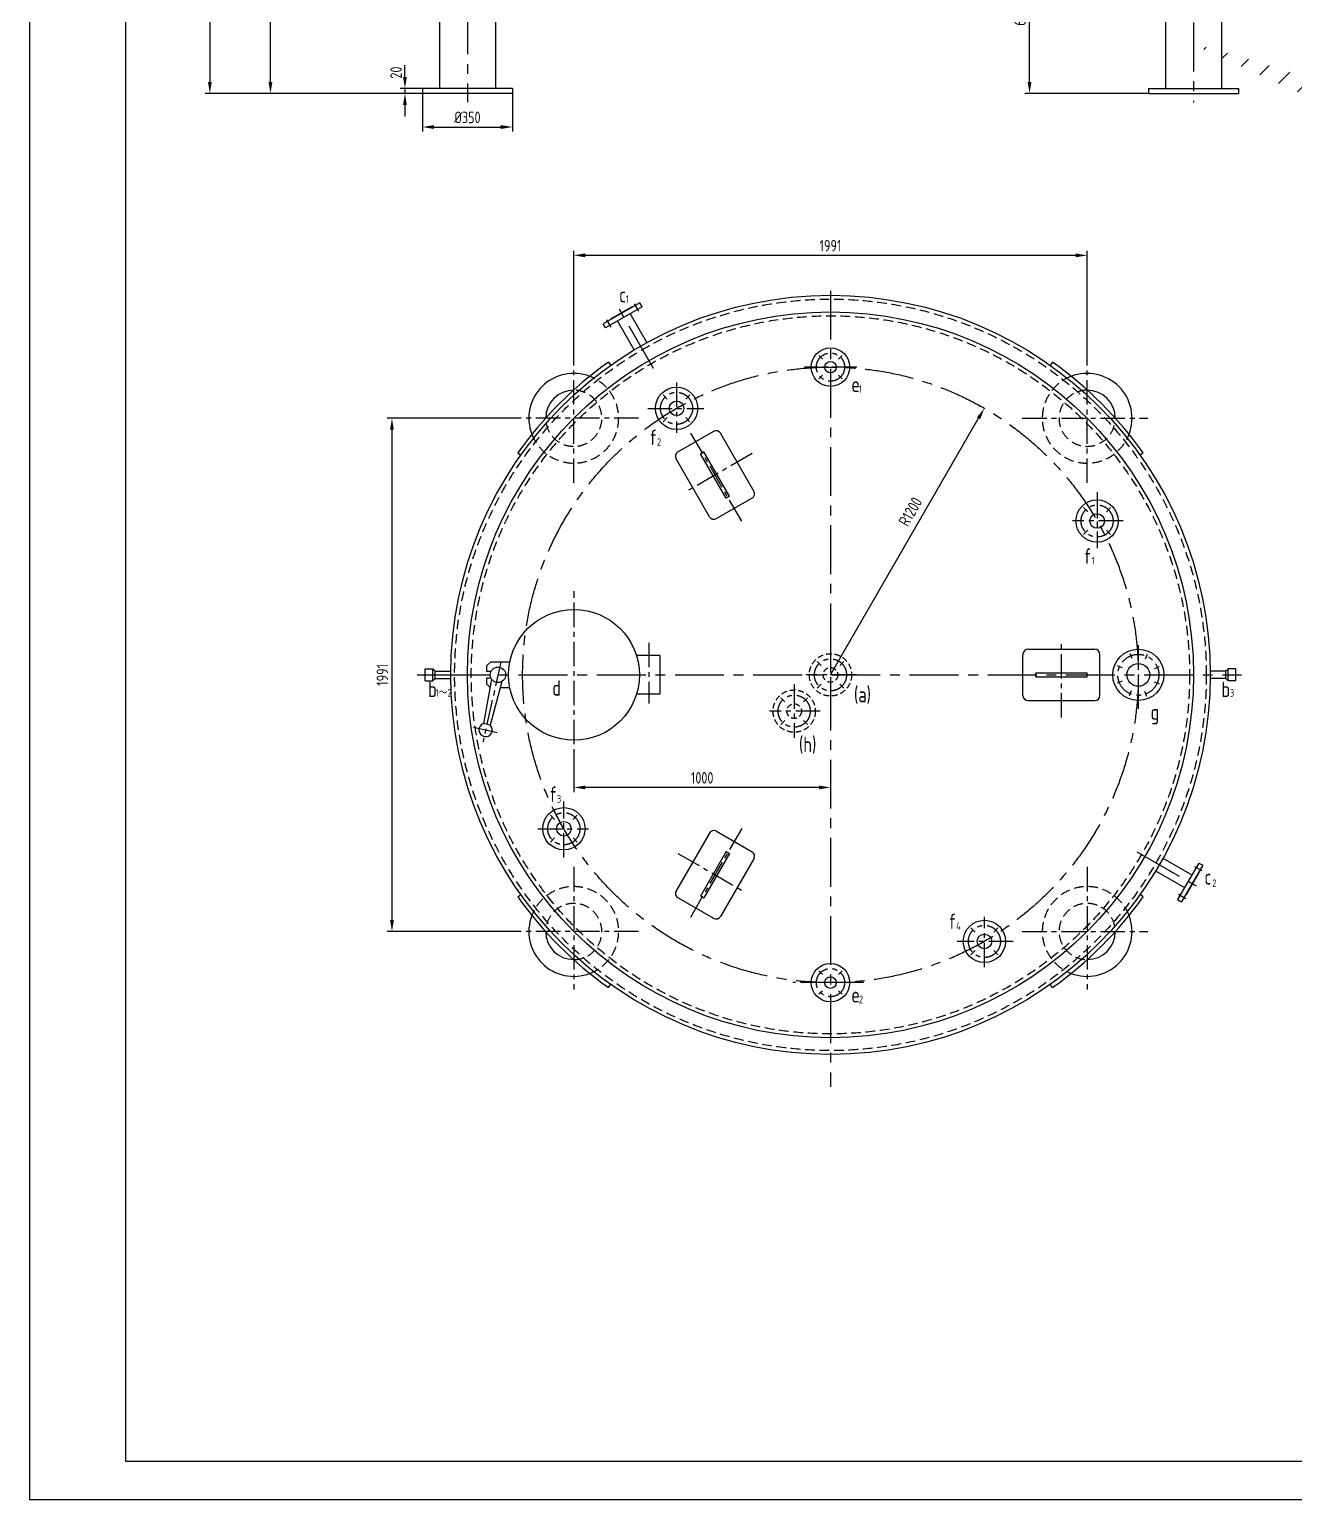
# Model space of a CAD drawing. Extents: x 104028 to 129789, y -4623 to 7992.
# Drawn here: x 120879 to 125810, y -4623 to 1110 of the extents above; entities that cross this region are included whole.
import ezdxf

# ---------------------------------------------------------------- set-up
doc = ezdxf.new("R2010")
doc.units = 0
doc.header["$LTSCALE"] = 3
doc.header["$MEASUREMENT"] = 0
doc.linetypes.add('CENTER', pattern=[50.8, 31.75, -6.35, 6.35, -6.35])
doc.linetypes.add('HIDDEN', pattern=[0.375, 0.25, -0.125])
doc.layers.get('0').update_dxf_attribs({"linetype": 'CONTINUOUS'})
doc.layers.get('DEFPOINTS').update_dxf_attribs({"linetype": 'CONTINUOUS'})
for name, color, linetype in [('HIDDEN', 7, 'HIDDEN'), ('LAYERAXIS', 1, 'CENTER'), ('MAINLINE', 3, 'CONTINUOUS'), ('实线', 3, 'CONTINUOUS')]:
    doc.layers.add(name, color=color, linetype=linetype)
doc.styles.add('HZ', font='isocp.shx', dxfattribs={"width": 0.85, "bigfont": 'hztxt.shx'})
doc.dimstyles.new('DWX', dxfattribs={"dimscale": 0, "dimtxt": 45, "dimasz": 45, "dimexe": 18, "dimexo": 0.625, "dimgap": 15, "dimtad": 1, "dimdec": 0, "dimdsep": 46, "dimtxsty": 'HZ', "dimcen": 0, "dimadec": 0, "dimazin": 0, "dimtfac": 1, "dimtdec": 0, "dimtmove": 2, "dimatfit": 3, "dimfxl": 0, "dimtolj": 1, "dimtzin": 0, "dimarcsym": 0})

# ---------------------------------------------------------------- blocks, each defined once
blk = doc.blocks.new('*D68')
at = {"color": 0, "lineweight": -2}
for p, q in [((123000.5, -180), (123000.5, 246.6)), ((125001.6, -180), (125001.6, 246.6)), ((124956.6, 228.6), (123045.5, 228.6))]:
    blk.add_line(p, q, dxfattribs=at)
at = {"color": 0}
for points in [[(123045.5, 236.1), (123045.5, 221.1), (123000.5, 228.6)], [(124956.6, 236.1), (124956.6, 221.1), (125001.6, 228.6)]]:
    blk.add_solid(points, dxfattribs=at)
at = {"layer": 'DEFPOINTS', "color": 0}
for p in [(123000.5, 228.6), (123000.5, -180.6), (125001.6, -180.6)]:
    blk.add_point(p, dxfattribs=at)
at = {"color": 0, "insert": (124001.1, 266.1), "char_height": 45, "attachment_point": 5, "style": 'HZ'}
blk.add_mtext('\\A1;1991', dxfattribs=at)
blk = doc.blocks.new('*D69')
at = {"color": 0, "lineweight": -2}
for p, q in [((122763.3, -406.7), (122273.8, -406.7)), ((122291.8, -451.7), (122291.8, -2362.8)), ((122763.3, -2407.8), (122273.8, -2407.8))]:
    blk.add_line(p, q, dxfattribs=at)
at = {"color": 0}
for points in [[(122284.3, -451.7), (122299.3, -451.7), (122291.8, -406.7)], [(122284.3, -2362.8), (122299.3, -2362.8), (122291.8, -2407.8)]]:
    blk.add_solid(points, dxfattribs=at)
at = {"layer": 'DEFPOINTS', "color": 0}
for p in [(122763.9, -406.7), (122291.8, -2407.8), (122763.9, -2407.8)]:
    blk.add_point(p, dxfattribs=at)
at = {"color": 0, "insert": (122254.3, -1407.2), "char_height": 45, "attachment_point": 5, "rotation": 90, "style": 'HZ'}
blk.add_mtext('\\A1;1991', dxfattribs=at)
blk = doc.blocks.new('*D70')
at = {"color": 0, "lineweight": -2}
for p, q in [((123001.1, -1703.9), (123001.1, -1864.2)), ((123956.1, -1846.2), (123046.1, -1846.2)), ((124001.1, -1841.5), (124001.1, -1864.2))]:
    blk.add_line(p, q, dxfattribs=at)
at = {"color": 0}
for points in [[(123046.1, -1838.7), (123046.1, -1853.7), (123001.1, -1846.2)], [(123956.1, -1838.7), (123956.1, -1853.7), (124001.1, -1846.2)]]:
    blk.add_solid(points, dxfattribs=at)
at = {"layer": 'DEFPOINTS', "color": 0}
for p in [(123001.1, -1703.3), (123001.1, -1846.2), (124001.1, -1840.9)]:
    blk.add_point(p, dxfattribs=at)
at = {"color": 0, "insert": (123501.1, -1808.7), "char_height": 45, "attachment_point": 5, "style": 'HZ'}
blk.add_mtext('\\A1;1000', dxfattribs=at)
blk = doc.blocks.new('*D80')
at = {"color": 0, "lineweight": -2}
for p, q in [((124251.2, 1459.6), (124795, 1459.6)), ((124777, 904.6), (124777, 1414.6)), ((125240.4, 859.6), (124759, 859.6))]:
    blk.add_line(p, q, dxfattribs=at)
at = {"color": 0}
for points in [[(124769.5, 1414.6), (124784.5, 1414.6), (124777, 1459.6)], [(124769.5, 904.6), (124784.5, 904.6), (124777, 859.6)]]:
    blk.add_solid(points, dxfattribs=at)
at = {"layer": 'DEFPOINTS', "color": 0}
for p in [(124250.6, 1459.6), (124777, 1459.6), (125241.1, 859.6)]:
    blk.add_point(p, dxfattribs=at)
at = {"color": 0, "insert": (124739.5, 1159.6), "char_height": 45, "attachment_point": 5, "rotation": 90, "style": 'HZ'}
blk.add_mtext('\\A1;600', dxfattribs=at)
blk = doc.blocks.new('*D97')
at = {"color": 0, "lineweight": -2}
for p, q in [((121817.6, 2424.5), (121800.2, 2424.5)), ((121818.2, 904.6), (121818.2, 2379.5)), ((122410.4, 859.6), (121800.2, 859.6))]:
    blk.add_line(p, q, dxfattribs=at)
at = {"color": 0}
for points in [[(121810.7, 2379.5), (121825.7, 2379.5), (121818.2, 2424.5)], [(121810.7, 904.6), (121825.7, 904.6), (121818.2, 859.6)]]:
    blk.add_solid(points, dxfattribs=at)
at = {"layer": 'DEFPOINTS', "color": 0}
for p in [(121818.2, 2424.5), (121818.2, 2424.5), (122411.1, 859.6)]:
    blk.add_point(p, dxfattribs=at)
at = {"color": 0, "insert": (121780.7, 1642.1), "char_height": 45, "attachment_point": 5, "rotation": 90, "style": 'HZ'}
blk.add_mtext('\\A1;1565', dxfattribs=at)
blk = doc.blocks.new('*D98')
at = {"color": 0, "lineweight": -2}
for p, q in [((122411.1, 859), (122411.1, 710.9)), ((122761.1, 859), (122761.1, 710.9)), ((122456.1, 728.9), (122716.1, 728.9))]:
    blk.add_line(p, q, dxfattribs=at)
at = {"color": 0}
for points in [[(122456.1, 736.4), (122456.1, 721.4), (122411.1, 728.9)], [(122716.1, 736.4), (122716.1, 721.4), (122761.1, 728.9)]]:
    blk.add_solid(points, dxfattribs=at)
at = {"layer": 'DEFPOINTS', "color": 0}
for p in [(122411.1, 859.6), (122761.1, 859.6), (122761.1, 728.9)]:
    blk.add_point(p, dxfattribs=at)
at = {"color": 0, "insert": (122586.1, 766.4), "char_height": 45, "attachment_point": 5, "style": 'HZ'}
blk.add_mtext('\\A1;%%C350', dxfattribs=at)
blk = doc.blocks.new('*D99')
at = {"color": 0, "lineweight": -2}
for p, q in [((122342.4, 924.6), (122342.4, 969.6)), ((122409.8, 879.6), (122324.4, 879.6)), ((122342.4, 879.6), (122342.4, 859.6)), ((122370.2, 859.6), (122324.4, 859.6)), ((122342.4, 814.6), (122342.4, 769.6))]:
    blk.add_line(p, q, dxfattribs=at)
at = {"color": 0}
for points in [[(122334.9, 924.6), (122349.9, 924.6), (122342.4, 879.6)], [(122334.9, 814.6), (122349.9, 814.6), (122342.4, 859.6)]]:
    blk.add_solid(points, dxfattribs=at)
at = {"layer": 'DEFPOINTS', "color": 0}
for p in [(122410.4, 879.6), (122342.4, 859.6), (122370.9, 859.6)]:
    blk.add_point(p, dxfattribs=at)
at = {"color": 0, "insert": (122307.9, 941.2), "char_height": 45, "attachment_point": 5, "rotation": 90, "style": 'HZ'}
blk.add_mtext('\\A1;20', dxfattribs=at)
blk = doc.blocks.new('*D103')
at = {"color": 0, "lineweight": -2}
blk.add_line((125526, 2524.6), (125685.6, 2365), dxfattribs=at)
for start, end in [(327.40372, 339.80744), (270, 315), (245.19256, 257.59628)]:
    blk.add_arc((125525.6, 2525), 208.3, start, end, dxfattribs=at)
at = {"color": 0}
for points in [[(125706.9, 2408.1), (125695.2, 2417.5), (125672.8, 2377.7)], [(125481.6, 2329), (125480, 2314.1), (125525.6, 2316.7)]]:
    blk.add_solid(points, dxfattribs=at)
at = {"layer": 'DEFPOINTS', "color": 0}
for p in [(125496.1, 2554.5), (125525.6, 2525), (125525.6, 2525), (125579.5, 2323.8), (125525.6, 879.6)]:
    blk.add_point(p, dxfattribs=at)
at = {"color": 0, "insert": (125602, 2375.4), "char_height": 45, "attachment_point": 5, "rotation": 1, "style": 'HZ'}
blk.add_mtext('\\A1;45°', dxfattribs=at)
blk = doc.blocks.new('*D108')
at = {"color": 0, "lineweight": -2}
for p, q in [((123142.2, 6519.4), (121564.1, 6519.4)), ((121582.1, 6474.4), (121582.1, 904.6)), ((121955.8, 859.6), (121564.1, 859.6))]:
    blk.add_line(p, q, dxfattribs=at)
at = {"color": 0}
for points in [[(121574.6, 6474.4), (121589.6, 6474.4), (121582.1, 6519.4)], [(121574.6, 904.6), (121589.6, 904.6), (121582.1, 859.6)]]:
    blk.add_solid(points, dxfattribs=at)
at = {"layer": 'DEFPOINTS', "color": 0}
for p in [(123142.8, 6519.4), (121582.1, 859.6), (121956.4, 859.6)]:
    blk.add_point(p, dxfattribs=at)
at = {"color": 0, "insert": (121544.6, 3689.5), "char_height": 45, "attachment_point": 5, "rotation": 90, "style": 'HZ'}
blk.add_mtext('\\A1;～5660', dxfattribs=at)
blk = doc.blocks.new('*D125')
at = {"color": 0, "lineweight": -2}
blk.add_line((124001.1, -1407.2), (124578.3, -406.8), dxfattribs=at)
at = {"color": 0}
blk.add_solid([(124571.8, -403), (124584.8, -410.5), (124600.8, -367.8)], dxfattribs=at)
at = {"layer": 'DEFPOINTS', "color": 0}
for p in [(124600.8, -367.8), (124001.1, -1407.2)]:
    blk.add_point(p, dxfattribs=at)
at = {"color": 0, "insert": (124312.5, -770.9), "char_height": 45, "attachment_point": 5, "rotation": 60.01629, "style": 'HZ'}
blk.add_mtext('\\A1;R1200', dxfattribs=at)

msp = doc.modelspace()

# ---------------------------------------------------------------- hatches: boundary and pattern name
h = msp.add_hatch()
h.set_pattern_fill('LINE', color=256, scale=600, angle=45, style=0)
h.set_pattern_definition([(45, (-236592.914, -11954.345), (-53.033009, 53.033009), [])])
edge = h.paths.add_edge_path()
edge.add_spline(control_points=[(127007.9, 383.6), (126963.7, 417), (126917.7, 449.9), (126778.8, 543.2), (126681.3, 601.8), (126557.9, 668.4), (126537.7, 679.1), (126517.2, 689.7)], knot_values=[3.724979, 3.724979, 3.724979, 3.724979, 3.781395, 3.781395, 3.888795, 3.888795, 3.909572, 3.909572, 3.909572, 3.909572], degree=3, periodic=0)
edge.add_spline(control_points=[(126517.2, 689.7), (126507.9, 677.6), (126498.6, 665.5), (126489.3, 653.5)], knot_values=[629.456629, 629.456629, 629.456629, 629.456629, 642.242836, 642.242836, 642.242836, 642.242836], degree=3, periodic=0)
edge.add_ellipse((123475.4, -809.1), major_axis=(-4200, 0), ratio=0.5, start_angle=212.74657, end_angle=224.14363, ccw=False)
edge.add_line((127007.9, 326.8), (127007.9, 383.6))
edge = h.paths.add_edge_path()
edge.add_spline(control_points=[(127472.9, -84.4), (127431.8, -26.2), (127385.8, 31), (127277.1, 151.1), (127212.9, 213.6), (127142.9, 274.3)], knot_values=[3.480793, 3.480793, 3.480793, 3.480793, 3.566594, 3.566594, 3.664848, 3.664848, 3.664848, 3.664848], degree=3, periodic=0)
edge.add_line((127142.9, 274.3), (127142.9, 214.3))
edge.add_ellipse((123475.4, -809.1), major_axis=(-4200, 0), ratio=0.5, start_angle=198.94082, end_angle=209.16566, ccw=False)
edge.add_spline(control_points=[(127448, -127.5), (127456.3, -113.2), (127464.6, -98.8), (127472.9, -84.4)], knot_values=[0, 0, 0, 0, 14.118691, 14.118691, 14.118691, 14.118691], degree=3, periodic=0)

# ---------------------------------------------------------------- linework, layer by layer
for p, q in [((120878.7, 7992), (120878.7, -4623)), ((120878.7, -4623), (129788.7, -4623))]:
    msp.add_line(p, q)
at = {"layer": 'HIDDEN', "ltscale": 50}
for radius in [1465, 1400]:
    msp.add_circle((124001.1, -1407.2), radius, dxfattribs=at)
at = {"layer": 'HIDDEN', "ltscale": 30}
for centre, radius in [((124001.1, -1407.2), 82.5), ((124001.1, -1407.2), 28.5), ((123859.6, -1548.6), 82.5), ((123859.6, -1548.6), 28.5)]:
    msp.add_circle(centre, radius, dxfattribs=at)
at = {"layer": 'HIDDEN', "ltscale": 50}
for centre, radius, start, end in [((123000.5, -406.7), 175, 200.91339, 69.08661), ((125001.6, -406.7), 175, 110.91339, 339.08661), ((123000.5, -406.7), 109.5, 190.36315, 90), ((125001.6, -406.7), 109.5, 90, 349.63685), ((123000.5, -2407.8), 175, 290.91339, 159.08661), ((125001.6, -2407.8), 175, 20.91339, 249.08661), ((123000.5, -2407.8), 109.5, 270, 169.63685), ((125001.6, -2407.8), 109.5, 10.36315, 270)]:
    msp.add_arc(centre, radius, start, end, dxfattribs=at)
at = {"layer": 'LAYERAXIS', "ltscale": 2}
for p, q in [((125416.1, 2050.3), (125416.1, 825.2)), ((122586.1, 1508), (122586.1, 825.2)), ((124001.1, 90.8), (124001.1, -3013.6)), ((123311.5, -212.9), (123164.4, 42)), ((122390.4, -1407.2), (122622.7, -1407.2)), ((122480.7, -1407.2), (125602.9, -1407.2)), ((125195.4, -2096.8), (125450.3, -2243.9))]:
    msp.add_line(p, q, dxfattribs=at)
at = {"layer": 'LAYERAXIS'}
for p, q in [((123254.3, 11.2), (123237.8, 39.9)), ((123146, -51.3), (123129.5, -22.6)), ((123969.5, -175.6), (123955.4, -161.6)), ((124032.6, -175.6), (124046.7, -161.6)), ((123000.5, -658.2), (123000.5, -180.6)), ((124104.3, -207.2), (123899.7, -207.2)), ((125001.6, -658.2), (125001.6, -180.6)), ((123401.1, -266.9), (123401.1, -463.6)), ((123969.5, -238.8), (123955.4, -252.8)), ((124032.6, -238.8), (124046.7, -252.8)), ((123364.9, -331.9), (123348.6, -315.6)), ((123437.2, -331.9), (123453.5, -315.6)), ((123289, -368), (123507.6, -368)), ((123253.2, -406.7), (122763.9, -406.7)), ((123364.9, -404.1), (123348.6, -420.4)), ((123437.2, -404.1), (123453.5, -420.4)), ((124748.9, -406.7), (125238.2, -406.7)), ((123655.4, -808.5), (123456.8, -464.6)), ((123695.4, -544.5), (123434.3, -695.2)), ((125040.3, -695.2), (125040.3, -913.8)), ((125040.6, -702.4), (125040.6, -911)), ((125004.2, -771.1), (124987.9, -754.8)), ((125076.4, -771.1), (125092.7, -754.8)), ((125141.4, -807.2), (124944.7, -807.2)), ((125004.2, -843.3), (124987.9, -859.7)), ((125076.4, -843.3), (125092.7, -859.7)), ((123001.1, -1081.5), (123001.1, -1107.2)), ((123001.1, -1125.5), (123001.1, -1703.3)), ((123292.6, -1282.1), (123292.6, -1518.4)), ((124001.1, -1302.4), (124001.1, -1511)), ((124901.1, -1573.9), (124901.1, -1272.4)), ((125201.1, -1539.4), (125201.1, -1278.9)), ((122716.2, -1357.2), (122646.3, -1669.4)), ((123964.9, -1371.1), (123948.6, -1354.8)), ((124037.2, -1371.1), (124053.5, -1354.8)), ((125139.1, -1379.6), (125119.8, -1371.6)), ((125176.7, -1343.9), (125168.8, -1324.6)), ((125228.7, -1345.2), (125236.6, -1326)), ((125264.4, -1382.9), (125283.6, -1374.9)), ((124102.1, -1407.2), (123905.4, -1407.2)), ((125137.7, -1431.5), (125118.5, -1439.5)), ((123859.6, -1443.8), (123859.6, -1652.5)), ((123964.9, -1443.3), (123948.6, -1459.7)), ((124037.2, -1443.3), (124053.5, -1459.7)), ((125173.5, -1469.2), (125165.5, -1488.4)), ((125225.4, -1470.6), (125233.3, -1489.8)), ((125263, -1434.8), (125282.3, -1442.8)), ((123823.5, -1512.5), (123807.2, -1496.2)), ((123895.8, -1512.5), (123912.1, -1496.2)), ((123960.7, -1548.6), (123764, -1548.6)), ((123823.5, -1584.8), (123807.2, -1601.1)), ((123895.8, -1584.8), (123912.1, -1601.1)), ((122609.4, -1611.3), (122703.8, -1632.4)), ((122961.8, -2119.3), (122961.8, -1900.6)), ((122925.7, -1971.1), (122909.4, -1954.8)), ((122997.9, -1971.1), (123014.3, -1954.8)), ((123655.2, -2006.2), (123452.3, -2357.7)), ((122860.8, -2007.2), (123057.4, -2007.2)), ((122925.7, -2043.3), (122909.4, -2059.7)), ((122997.9, -2043.3), (123014.3, -2059.7)), ((123406.7, -2103.3), (123667.8, -2254.1)), ((123000.5, -2156.2), (123000.5, -2633.8)), ((125001.6, -2156.2), (125001.6, -2633.8)), ((125419.5, -2154), (125448.1, -2170.5)), ((125357, -2262.2), (125385.6, -2278.8)), ((124564.9, -2410.3), (124548.6, -2394)), ((124601.1, -2547.5), (124601.1, -2350.8)), ((124637.2, -2410.3), (124653.5, -2394)), ((123253.2, -2407.8), (122763.9, -2407.8)), ((124713.1, -2446.5), (124494.5, -2446.5)), ((124748.9, -2407.8), (125238.2, -2407.8)), ((124564.9, -2482.6), (124548.6, -2498.9)), ((124637.2, -2482.6), (124653.5, -2498.9)), ((123969.5, -2575.6), (123955.4, -2561.6)), ((124032.6, -2575.6), (124046.7, -2561.6)), ((124131.6, -2607.2), (123854.5, -2607.2)), ((124104.3, -2607.2), (123899.7, -2607.2)), ((123969.5, -2638.8), (123955.4, -2652.8)), ((124032.6, -2638.8), (124046.7, -2652.8))]:
    msp.add_line(p, q, dxfattribs=at)
for centre, radius in [((124001.1, -207.2), 55), ((123401.1, -368), 62.5), ((125040.3, -807.2), 62.5), ((124001.1, -1407.2), 62.5), ((125201.1, -1407.2), 80), ((123859.6, -1548.6), 62.5), ((122961.8, -2007.2), 62.5), ((124601.1, -2446.5), 62.5), ((124001.1, -2607.2), 55)]:
    msp.add_circle(centre, radius, dxfattribs=at)
at = {"layer": 'LAYERAXIS', "ltscale": 2}
msp.add_circle((124001.1, -1407.2), 1200, dxfattribs=at)
at = {"layer": 'MAINLINE'}
for p, q in [((122476.6, 2525), (122476.6, 879.6)), ((125525.6, 2525), (125525.6, 879.6)), ((122695.6, 1990.7), (122695.6, 879.6)), ((125306.6, 1990.7), (125306.6, 879.6)), ((122761.1, 879.6), (122411.1, 879.6)), ((122411.1, 879.6), (122411.1, 859.6)), ((122761.1, 879.6), (122761.1, 859.6)), ((125241.1, 879.6), (125591.1, 879.6)), ((125241.1, 879.6), (125241.1, 859.6)), ((125591.1, 879.6), (125591.1, 859.6)), ((122761.1, 859.6), (122411.1, 859.6)), ((125241.1, 859.6), (125591.1, 859.6)), ((123258.5, 43.9), (123115.6, -38.6)), ((123267.5, 28.3), (123124.6, -54.2)), ((123228.9, 29.1), (123143.2, -20.4)), ((123285.9, -111.5), (123220.7, 1.3)), ((123228.9, 29.1), (123229.9, 27.4)), ((123267.5, 28.3), (123258.5, 43.9)), ((123124.6, -54.2), (123115.6, -38.6)), ((123144.2, -22.1), (123143.2, -20.4)), ((123236.5, -140), (123171.4, -27.2)), ((123135.6, -188.2), (123144.3, -200.4)), ((124866.5, -188.2), (124857.8, -200.4)), ((123545.3, -457.9), (123406.8, -537.9)), ((123702.7, -690.4), (123572.7, -465.2)), ((122782.1, -541.8), (122794.3, -550.5)), ((123529.5, -790.4), (123399.5, -565.2)), ((123507.5, -537.4), (123494.6, -544.9)), ((123594.6, -718.1), (123494.6, -544.9)), ((123607.5, -710.6), (123507.5, -537.4)), ((125220.1, -541.8), (125207.8, -550.5)), ((123695.3, -717.7), (123556.8, -797.7)), ((123607.5, -710.6), (123594.6, -718.1)), ((124771.1, -1307.2), (125031.1, -1307.2)), ((122675.3, -1357.2), (122660.3, -1372.2)), ((122660.3, -1372.2), (122660.3, -1393.7)), ((122751, -1357.2), (122675.3, -1357.2)), ((123336.1, -1332.2), (123244.8, -1332.2)), ((123336.1, -1332.2), (123336.1, -1482.2)), ((124751.1, -1487.2), (124751.1, -1327.2)), ((125051.1, -1487.2), (125051.1, -1327.2)), ((122421.1, -1383.7), (122451.1, -1383.7)), ((122421.1, -1430.7), (122421.1, -1383.7)), ((122421.1, -1430.7), (122451.1, -1430.7)), ((122451.1, -1383.7), (122460.6, -1393.2)), ((122451.1, -1430.7), (122451.1, -1383.7)), ((122451.1, -1430.7), (122460.6, -1421.2)), ((122460.6, -1421.2), (122460.6, -1393.2)), ((122460.6, -1393.2), (122521.1, -1393.2)), ((122460.6, -1421.2), (122521.1, -1421.2)), ((122680, -1423.8), (122648.8, -1597)), ((122678.2, -1393.7), (122660.3, -1393.7)), ((122678.2, -1420.7), (122660.3, -1420.7)), ((122660.3, -1420.7), (122660.3, -1442.2)), ((122720.6, -1432.9), (122674.9, -1602.8)), ((124801.1, -1399.7), (125001.1, -1399.7)), ((124801.1, -1414.7), (124801.1, -1399.7)), ((124801.1, -1414.7), (125001.1, -1414.7)), ((125001.1, -1414.7), (125001.1, -1399.7)), ((125541.6, -1393.2), (125481, -1393.2)), ((125541.6, -1421.2), (125481, -1421.2)), ((125551.1, -1383.7), (125541.6, -1393.2)), ((125541.6, -1421.2), (125541.6, -1393.2)), ((125551.1, -1430.7), (125541.6, -1421.2)), ((125581.1, -1383.7), (125551.1, -1383.7)), ((125551.1, -1430.7), (125551.1, -1383.7)), ((125581.1, -1430.7), (125551.1, -1430.7)), ((125581.1, -1430.7), (125581.1, -1383.7)), ((122674.2, -1456.1), (122660.3, -1442.2)), ((122751, -1457.2), (122714, -1457.2)), ((123336.1, -1482.2), (123244.8, -1482.2)), ((124771.1, -1507.2), (125031.1, -1507.2)), ((122674.9, -1602.8), (122648.8, -1597)), ((123529.5, -2024.1), (123399.5, -2249.2)), ((123556.8, -2016.7), (123695.3, -2096.7)), ((123594.6, -2096.3), (123494.6, -2269.5)), ((123607.5, -2103.8), (123507.5, -2277)), ((123594.6, -2096.3), (123607.5, -2103.8)), ((123702.7, -2124.1), (123572.7, -2349.2)), ((125268.3, -2171.8), (125381.1, -2236.9)), ((125296.8, -2122.4), (125409.6, -2187.5)), ((125436.6, -2140.8), (125354.1, -2283.7)), ((125452.2, -2149.8), (125369.7, -2292.7)), ((125435.7, -2178.3), (125437.4, -2179.3)), ((125436.6, -2140.8), (125452.2, -2149.8)), ((125437.4, -2179.3), (125387.9, -2265.1)), ((122782.1, -2272.7), (122794.3, -2264)), ((123406.8, -2276.5), (123545.3, -2356.5)), ((123494.6, -2269.5), (123507.5, -2277)), ((125220.1, -2272.7), (125207.8, -2264)), ((125354.1, -2283.7), (125369.7, -2292.7)), ((125386.2, -2264.1), (125387.9, -2265.1)), ((123135.6, -2626.2), (123144.3, -2614)), ((124866.5, -2626.2), (124857.8, -2614))]:
    msp.add_line(p, q, dxfattribs=at)
for centre, radius in [((124001.1, -1407.2), 1480), ((124001.1, -1407.2), 1415), ((124001.1, -207.2), 75), ((124001.1, -207.2), 22.5), ((123401.1, -368), 82.5), ((123401.1, -368), 28.5), ((125040.3, -807.2), 82.5), ((125040.3, -807.2), 28.5), ((123001.1, -1407.2), 255), ((125201.1, -1407.2), 100), ((125201.1, -1407.2), 44.5), ((122705, -1407.2), 30), ((122961.8, -2007.2), 82.5), ((122961.8, -2007.2), 28.5), ((124601.1, -2446.5), 82.5), ((124601.1, -2446.5), 28.5), ((124001.1, -2607.2), 75), ((124001.1, -2607.2), 22.5)]:
    msp.add_circle(centre, radius, dxfattribs=at)
for centre, radius, start, end in [((124001.1, -1407.2), 1495, 125.37342, 144.62658), ((124001.1, -1407.2), 1495, 35.37342, 54.62658), ((123000.5, -406.7), 175, 69.08661, 200.91339), ((125001.6, -406.7), 175, 339.08661, 110.91339), ((123000.5, -406.7), 109.5, 90, 180), ((125001.6, -406.7), 109.5, 0, 90), ((123555.3, -475.2), 20, 30, 120), ((123416.8, -555.2), 20, 120, 210), ((123685.3, -700.4), 20, 300, 30), ((123546.8, -780.4), 20, 210, 300), ((124771.1, -1327.2), 20, 90, 180), ((125031.1, -1327.2), 20, 0, 90), ((124771.1, -1487.2), 20, 180, 270), ((125031.1, -1487.2), 20, 270, 0), ((122657, -1621.9), 26.2, 108.07501, 46.68152), ((123546.8, -2034.1), 20, 60, 150), ((123685.3, -2114.1), 20, 330, 60), ((124001.1, -1407.2), 1495, 215.37342, 234.62658), ((123416.8, -2259.2), 20, 150, 240), ((124001.1, -1407.2), 1495, 305.37342, 324.62658), ((123000.5, -2407.8), 175, 159.08661, 290.91339), ((123555.3, -2339.2), 20, 240, 330), ((125001.6, -2407.8), 175, 249.08661, 20.91339), ((123000.5, -2407.8), 109.5, 180, 270), ((125001.6, -2407.8), 109.5, 270, 0)]:
    msp.add_arc(centre, radius, start, end, dxfattribs=at)
at = {"layer": '实线'}
for p, q in [((121253.7, 7842), (121253.7, -4473)), ((121253.7, -4473), (129638.7, -4473))]:
    msp.add_line(p, q, dxfattribs=at)

# ---------------------------------------------------------------- texts
at = {"style": 'HZ', "width": 0.85}
for s, height, p in [('c', 60, (123177.1, 45.2)), ('1', 30, (123203.6, 43.4)), ('e', 60, (124082.5, -304.5)), ('1', 30, (124111.9, -307.7)), ('f', 60, (123295.6, -511.2)), ('2', 30, (123325, -514.4)), ('f', 60, (124989, -973.9)), ('1', 30, (125018.4, -977.1)), ('d', 60, (122916.9, -1488.4)), ('b', 60, (122432.7, -1493.9)), ('1～2', 30, (122462, -1492.7)), ('(a)', 60, (124092.5, -1513.9)), ('b', 60, (125524.9, -1493.9)), ('3', 30, (125558, -1492.7)), ('g', 60, (125248.7, -1582.4)), ('(h)', 60, (123878.1, -1708.7)), ('f', 60, (122905.3, -1902.4)), ('3', 30, (122934.6, -1905.7)), ('c', 60, (125458.7, -2225)), ('2', 30, (125489.3, -2234.7)), ('f', 60, (124461.8, -2398.1)), ('4', 30, (124491.1, -2401.4)), ('e', 60, (124082.5, -2684.6)), ('2', 30, (124111.9, -2687.9))]:
    msp.add_text(s, height=height, dxfattribs=at).set_placement(p)

# ---------------------------------------------------------------- dimensions: what is measured, and where the dimension line sits
for base, p1, p2, text, picture, middle in [((121582.1, 859.6), (123142.8, 6519.4), (121956.4, 859.6), '～<>', '*D108', (121544.6, 3689.5)), ((122291.8, -2407.8), (122763.9, -406.7), (122763.9, -2407.8), '1991', '*D69', (122254.3, -1407.2))]:
    dim = msp.add_linear_dim(base=base, p1=p1, p2=p2, angle=90, text=text, dimstyle='DWX', override={"dimscale": 1})
    dim.commit()
    dim.dimension.update_dxf_attribs({"geometry": picture, "text_midpoint": middle})
dim = msp.add_angular_dim_2l(base=(125579.5, 2323.8), line1=((125525.6, 2525), (125525.6, 879.6)), line2=((125496.1, 2554.5), (125525.6, 2525)), dimstyle='DWX', override={"dimscale": 1})
dim.commit()
dim.dimension.update_dxf_attribs({"geometry": '*D103', "text_midpoint": (125602, 2375.4), "dimtype": 162, "text_rotation": 1})
for base, p1, p2, picture, middle in [((121818.2, 2424.5), (122411.1, 859.6), (121818.2, 2424.5), '*D97', (121780.7, 1642.1)), ((124777, 1459.6), (125241.1, 859.6), (124250.6, 1459.6), '*D80', (124739.5, 1159.6))]:
    dim = msp.add_linear_dim(base=base, p1=p1, p2=p2, angle=90, dimstyle='DWX', override={"dimscale": 1})
    dim.commit()
    dim.dimension.update_dxf_attribs({"geometry": picture, "text_midpoint": middle})
dim = msp.add_linear_dim(base=(122342.4, 859.6), p1=(122410.4, 879.6), p2=(122370.9, 859.6), angle=90, dimstyle='DWX', override={"dimscale": 1})
dim.commit()
dim.dimension.update_dxf_attribs({"geometry": '*D99', "text_midpoint": (122307.9, 941.2), "dimtype": 160})
for base, p1, p2, text, picture, middle in [((122761.1, 728.9), (122411.1, 859.6), (122761.1, 859.6), '%%C350', '*D98', (122586.1, 766.4)), ((123000.5, 228.6), (125001.6, -180.6), (123000.5, -180.6), '1991', '*D68', (124001.1, 266.1))]:
    dim = msp.add_linear_dim(base=base, p1=p1, p2=p2, text=text, dimstyle='DWX', override={"dimscale": 1})
    dim.commit()
    dim.dimension.update_dxf_attribs({"geometry": picture, "text_midpoint": middle})
dim = msp.add_radius_dim(center=(124001.1, -1407.2), mpoint=(124600.8, -367.8), dimstyle='DWX', override={"dimscale": 1})
dim.commit()
dim.dimension.update_dxf_attribs({"geometry": '*D125', "text_midpoint": (124312.5, -770.9), "dimtype": 164})
dim = msp.add_linear_dim(base=(123001.1, -1846.2), p1=(124001.1, -1840.9), p2=(123001.1, -1703.3), dimstyle='DWX', override={"dimscale": 1})
dim.commit()
dim.dimension.update_dxf_attribs({"geometry": '*D70', "text_midpoint": (123501.1, -1808.7)})

doc.saveas('drawing.dxf')
